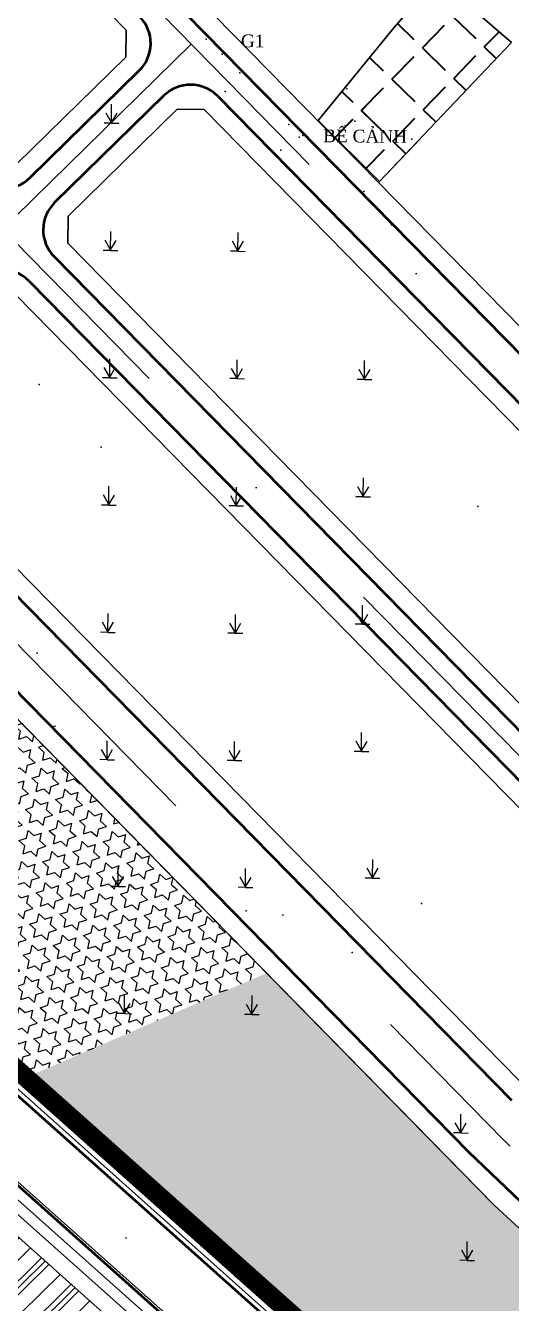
# Model space of a CAD drawing. Extents: x 577299 to 581055, y 2342699 to 2346415.
# Drawn here: x 579726.4 to 579802.6, y 2344510.1 to 2344710.9 of the extents above; entities that cross this region are included whole.
import ezdxf
from ezdxf.enums import TextEntityAlignment as Align

# ---------------------------------------------------------------- set-up
doc = ezdxf.new("R2010")
doc.units = 0
doc.header["$LTSCALE"] = 10
doc.header["$MEASUREMENT"] = 0
for name, pattern in [('ACAD_ISO10W100', [18, 12, -3, 0, -3]), ('CENTER', [2, 1.25, -0.25, 0.25, -0.25]), ('DUONGDUT', [0.1875, 0.125, -0.0625])]:
    doc.linetypes.add(name, pattern=pattern)
for name, color, linetype, lineweight in [('1-hchua', 200, 'Continuous', 40), ('bo-chua', 200, 'Continuous', 35), ('r-g-t-ke', 7, 'Continuous', 20), ('whe', 142, 'Continuous', 35), ('wlong-duong', 40, 'Continuous', 53)]:
    doc.layers.add(name, color=color, linetype=linetype, lineweight=lineweight)
for name, color, linetype in [('BoCo', 103, 'Continuous'), ('CAY', 8, 'Continuous'), ('CAY-NN', 3, 'Continuous'), ('cayxanh', 74, 'Continuous'), ('CHU', 8, 'Continuous'), ('HTCN', 192, 'Continuous'), ('HTRanhTN', 147, 'Continuous'), ('Lopduong', 7, 'Continuous'), ('POINT', 8, 'Continuous'), ('Tim dg', 6, 'CENTER')]:
    doc.layers.add(name, color=color, linetype=linetype)
doc.styles.add('1', font='VHTIME.TTF', dxfattribs={"height": 2})
doc.linetypes.add('BOCAP_XAY', pattern='A,0.75,[147,LTTLL.SHX,S=0.1,R=0,X=0,Y=0],0.75', length=1.5)
pattern_1 = [(318.2146699745364, (579255.8355675586, 2345385.64402831), (1.442671834009721, 1.614372318174636), [1.25, -1.25]), (18.21466997453639, (579255.8355675586, 2345385.64402831), (-0.6767515217007483, 2.056576616664023), [1.25, -1.25]), (78.2146699745364, (579257.0229326254, 2345386.034750987), (-2.11942335571047, 0.4422042984893877), [1.25, -1.25])]

msp = doc.modelspace()

# ---------------------------------------------------------------- hatches: boundary and pattern name
at = {"layer": '1-hchua', "extrusion": (-8.808610510276458e-05, -0.0001148996954278031, 0.9999999895194491)}
h = msp.add_hatch(dxfattribs=at)
h.set_pattern_fill('ANGLE', color=256, scale=24.99999999999995, angle=-44.22234550019814, style=0)
h.set_pattern_definition([(315.7776544998018, (578496.9128797087, 2347106.174754515), (4.794931946705531, 4.926890766646112), [4.999999999999989, -1.874999999999996]), (45.77765449980187, (578496.9128797087, 2347106.174754515), (-4.926890766646101, 4.794931946705527), [4.999999999999997, -1.875])])
h.paths.add_polyline_path([(579790.9638436433, 2344718.384961566), (579802.6610358437, 2344708.218405137), (579781.9647488962, 2344686.375214171), (579772.3296367615, 2344695.965217164), (579784.1965534431, 2344710.536833328)])
h = msp.add_hatch(dxfattribs=at)
h.set_pattern_fill('ANGLE', color=256, scale=24.99999999999995, angle=-44.22234550019814, style=0)
h.set_pattern_definition([(315.7776544998018, (578496.9152516932, 2347106.174718736), (4.794931946705531, 4.926890766646112), [4.999999999999989, -1.874999999999996]), (45.77765449980187, (578496.9152516932, 2347106.174718736), (-4.926890766646101, 4.794931946705527), [4.999999999999997, -1.875])])
h.paths.add_polyline_path([(579778.1702081617, 2344703.134019195), (579772.3320087448, 2344695.965181386), (579781.9671208803, 2344686.375178393), (579788.4067406608, 2344693.171655702)])
at = {"layer": 'cayxanh'}
h = msp.add_hatch(dxfattribs=at)
h.set_pattern_fill('STARS', color=256, scale=9.999999999999998, angle=-0.4177585534135331, style=0)
h.set_pattern_definition(pattern_1)
h.paths.add_polyline_path([(579764.1773360809, 2344562.018686933), (579697.4000588874, 2344630.118797464), (579692.0800901139, 2344629.867973828), (579669.3665852598, 2344601.858499086), (579669.83228973, 2344596.089118018), (579726.4207810331, 2344545.615987319)])
h = msp.add_hatch(dxfattribs=at)
h.set_pattern_fill('STARS', color=256, scale=9.999999999999998, angle=-0.4177585534135331, style=0)
h.set_pattern_definition(pattern_1)
h.paths.add_polyline_path([(579845.7650079536, 2344483.363656142), (579799.9015189339, 2344525.586821139), (579792.6301589697, 2344533.002224072), (579764.1773360809, 2344562.018686933), (579726.4207810331, 2344545.615987319), (579802.7943482241, 2344477.495898763)])
at = {"layer": 'HTCN'}
h = msp.add_hatch(dxfattribs=at)
h.set_pattern_fill('PLASTI', color=256, scale=24.99999999999999, angle=44.58224144658646, style=0)
h.set_pattern_definition([(44.58224144658647, (-17089.49387132749, 4285.578996322351), (-4.387077063733642, 4.451522754840438), []), (44.58224144658647, (-17090.04225596041, 4286.135436666897), (-4.387077063733642, 4.451522754840438), []), (44.58224144658647, (-17090.59064059355, 4286.691877011443), (-4.387077063733642, 4.451522754840438), []), (44.58224144658647, (-17092.2357944923, 4288.361198044266), (-4.387077063733642, 4.451522754840438), [])])
h.paths.add_polyline_path([(579971.0916304281, 2344285.176692115), (579743.2351979634, 2344029.745619174), (579726.293900877, 2344028.780828527), (579418.910371006, 2344303.099423048), (579417.9575621553, 2344320.033458531), (579646.0812690612, 2344575.06410549), (579663.0369706147, 2344576.020492708), (579970.1244171117, 2344302.119131026)])

# ---------------------------------------------------------------- linework, layer by layer
at = {"layer": 'bo-chua', "extrusion": (-8.808610510276466e-05, -0.0001148996954278032, 0.999999989519449), "elevation": 1.012935231940958}
msp.add_lwpolyline([(579790.9638436434, 2344718.384961567), (579802.6610358435, 2344708.218405137), (579781.9647488962, 2344686.375214171), (579772.3296367615, 2344695.965217165), (579784.196553443, 2344710.536833328)], close=True, dxfattribs=at)
at = {"layer": 'bo-chua', "extrusion": (-8.808610510276466e-05, -0.0001148996954278032, 0.999999989519449), "elevation": 1.012935231940844}
msp.add_lwpolyline([(579788.4067406608, 2344693.171655703), (579781.9671208798, 2344686.375178394), (579772.3320087455, 2344695.965181388), (579778.170208162, 2344703.134019198)], dxfattribs=at)
at = {"layer": 'BoCo', "elevation": 2.102673e-10}
msp.add_lwpolyline([(579697.4000588872, 2344630.118797463), (579792.6301589694, 2344533.002224072), (579799.9015189342, 2344525.586821138), (579806.5552375079, 2344519.461228358), (579816.00622907, 2344510.760390619), (579892.2947230663, 2344440.527152483), (579965.6452939166, 2344372.998729962), (579976.3001935864, 2344363.18955522), (579978.7441183517, 2344360.93961521), (579978.7441183517, 2344360.93961521, 0.119323930724391), (580119.1513145531, 2344285.729134104), (580242.294787158, 2344255.667053453, 0.0488585998818063), (580416.0057005538, 2344230.86847416), (580433.1767811319, 2344230.109704345), (580796.6596107611, 2344214.047826487)], format="xyb", dxfattribs=at)
msp.add_lwpolyline([(580444.3344636154, 2344185.975620219), (580403.2327857469, 2344185.969877344), (580398.4382860432, 2344186.028109966), (580387.3595295679, 2344186.610015795), (580372.0458829661, 2344188.453341822), (580360.1926420352, 2344190.542682816), (580293.1162882834, 2344202.554604202), (580188.1975166025, 2344220.572625743), (580125.4167240032, 2344230.343634724), (580085.058576081, 2344242.081143965), (580051.7723296382, 2344259.069532086), (580022.0981624369, 2344281.608704805), (579982.479994538, 2344317.228379655), (579932.9771824698, 2344361.381560734), (579669.8322897302, 2344596.089118018)], dxfattribs=at)
at = {"layer": 'CAY', "extrusion": (0.002985593538664525, 0.01006426586085886, 0.9999448968737746)}
for p, q in [((579739.8431572444, 2344695.634248746), (579739.8630580797, 2344698.51403353)), ((579739.8431572444, 2344695.634248746), (579738.9895224995, 2344697.136624751)), ((579739.8431572444, 2344695.634248746), (579740.717473543, 2344697.124632879)), ((579739.8425509175, 2344695.546509197), (579738.6905835555, 2344695.554503777)), ((579739.8425509175, 2344695.546509197), (579740.9945182793, 2344695.538514616)), ((579739.704956999, 2344675.635743296), (579739.7248578344, 2344678.51552808)), ((579759.7043903708, 2344675.49694849), (579759.7242912059, 2344678.376733274)), ((579739.704956999, 2344675.635743296), (579738.8513222546, 2344677.138119301)), ((579739.704956999, 2344675.635743296), (579740.5792732979, 2344677.126127429)), ((579759.7043903708, 2344675.49694849), (579758.8507556263, 2344676.999324494)), ((579759.7043903708, 2344675.49694849), (579760.5787066692, 2344676.987332623)), ((579739.7043506722, 2344675.548003747), (579738.5523833102, 2344675.555998327)), ((579739.7043506722, 2344675.548003747), (579740.8563180342, 2344675.540009166)), ((579759.7037840439, 2344675.409208941), (579758.5518166816, 2344675.417203522)), ((579759.7037840439, 2344675.409208941), (579760.8557514059, 2344675.401214361)), ((579739.5667567535, 2344655.637237847), (579739.5866575888, 2344658.51702263)), ((579759.5661901254, 2344655.49844304), (579759.5860909605, 2344658.378227824)), ((579779.5656234971, 2344655.359648234), (579779.5855243322, 2344658.239433018)), ((579739.5667567535, 2344655.637237847), (579738.7131220088, 2344657.139613851)), ((579739.5667567535, 2344655.637237847), (579740.4410730526, 2344657.12762198)), ((579759.5661901254, 2344655.49844304), (579758.712555381, 2344657.000819045)), ((579759.5661901254, 2344655.49844304), (579760.4405064245, 2344656.988827174)), ((579779.5656234971, 2344655.359648234), (579778.7119887527, 2344656.862024239)), ((579779.5656234971, 2344655.359648234), (579780.4399397958, 2344656.850032367)), ((579739.5661504269, 2344655.549498297), (579738.4141830648, 2344655.557492879)), ((579739.5661504269, 2344655.549498297), (579740.7181177896, 2344655.541503717)), ((579759.5655837986, 2344655.410703491), (579758.4136164365, 2344655.418698072)), ((579759.5655837986, 2344655.410703491), (579760.7175511611, 2344655.402708911)), ((579779.5650171703, 2344655.271908685), (579778.4130498082, 2344655.279903266)), ((579779.5650171703, 2344655.271908685), (579780.7169845323, 2344655.263914104)), ((579739.4285565082, 2344635.638732397), (579739.448457344, 2344638.518517181)), ((579759.4279898799, 2344635.49993759), (579759.4478907154, 2344638.379722375)), ((579779.3764729698, 2344636.932609652), (579778.5228382251, 2344638.434985657)), ((579779.3764729698, 2344636.932609652), (579779.3963738051, 2344639.812394436)), ((579779.3764729698, 2344636.932609652), (579780.2507892691, 2344638.422993785)), ((579739.4285565082, 2344635.638732397), (579738.5749217642, 2344637.141108401)), ((579739.4285565082, 2344635.638732397), (579740.3028728075, 2344637.12911653)), ((579759.4279898799, 2344635.49993759), (579758.5743551357, 2344637.002313595)), ((579759.4279898799, 2344635.49993759), (579760.302306179, 2344636.990321724)), ((579779.3758666434, 2344636.844870103), (579778.2238992811, 2344636.852864684)), ((579779.3758666434, 2344636.844870103), (579780.5278340054, 2344636.836875523)), ((579739.4279501818, 2344635.550992848), (579738.2759828195, 2344635.558987429)), ((579739.4279501818, 2344635.550992848), (579740.579917544, 2344635.542998267)), ((579759.4273835532, 2344635.412198041), (579758.2754161912, 2344635.420192622)), ((579759.4273835532, 2344635.412198041), (579760.579350916, 2344635.404203461)), ((579739.2903562635, 2344615.640226946), (579739.3102570989, 2344618.520011731)), ((579759.2897896352, 2344615.501432141), (579759.3096904701, 2344618.381216925)), ((579779.2382727247, 2344616.934104203), (579778.3846379805, 2344618.436480207)), ((579779.2382727247, 2344616.934104203), (579779.2581735598, 2344619.813888986)), ((579779.2382727247, 2344616.934104203), (579780.1125890233, 2344618.424488335)), ((579739.2903562635, 2344615.640226946), (579738.4367215189, 2344617.142602952)), ((579739.2903562635, 2344615.640226946), (579740.1646725619, 2344617.13061108)), ((579759.2897896352, 2344615.501432141), (579758.4361548903, 2344617.003808145)), ((579759.2897896352, 2344615.501432141), (579760.1641059336, 2344616.991816274)), ((579779.237666398, 2344616.846364653), (579778.0856990356, 2344616.854359234)), ((579779.237666398, 2344616.846364653), (579780.3896337599, 2344616.838370073)), ((579739.2897499364, 2344615.552487398), (579738.1377825739, 2344615.560481979)), ((579739.2897499364, 2344615.552487398), (579740.4417172987, 2344615.544492818)), ((579759.2891833084, 2344615.413692592), (579758.1372159456, 2344615.421687172)), ((579759.2891833084, 2344615.413692592), (579760.4411506699, 2344615.40569801)), ((579739.1521560182, 2344595.641721498), (579739.1720568528, 2344598.521506281)), ((579759.1515893894, 2344595.502926692), (579759.1714902245, 2344598.382711475)), ((579779.1000724791, 2344596.935598753), (579778.2464377347, 2344598.437974757)), ((579779.1000724791, 2344596.935598753), (579779.1199733142, 2344599.815383536)), ((579779.1000724791, 2344596.935598753), (579779.9743887782, 2344598.425982886)), ((579739.1521560182, 2344595.641721498), (579738.2985212735, 2344597.144097502)), ((579739.1521560182, 2344595.641721498), (579740.0264723168, 2344597.13210563)), ((579759.1515893894, 2344595.502926692), (579758.2979546452, 2344597.005302696)), ((579759.1515893894, 2344595.502926692), (579760.0259056883, 2344596.993310824)), ((579779.0994661525, 2344596.847859204), (579777.9474987902, 2344596.855853785)), ((579779.0994661525, 2344596.847859204), (579780.251433515, 2344596.839864623)), ((579739.1515496913, 2344595.553981949), (579737.9995823291, 2344595.561976529)), ((579739.1515496913, 2344595.553981949), (579740.3035170531, 2344595.545987368)), ((579759.150983063, 2344595.415187141), (579757.9990157005, 2344595.423181723)), ((579759.150983063, 2344595.415187141), (579760.3029504251, 2344595.407192561)), ((579740.8847375868, 2344575.71786653), (579740.9046384224, 2344578.597651313)), ((579760.8841709588, 2344575.579071723), (579760.9040717934, 2344578.458856507)), ((579740.8847375868, 2344575.71786653), (579740.0311028431, 2344577.220242535)), ((579740.8847375868, 2344575.71786653), (579741.7590538857, 2344577.208250663)), ((579760.8841709588, 2344575.579071723), (579760.0305362146, 2344577.081447727)), ((579760.8841709588, 2344575.579071723), (579761.7584872574, 2344577.069455856)), ((579740.8841312609, 2344575.630126981), (579739.7321638982, 2344575.638121561)), ((579740.8841312609, 2344575.630126981), (579742.0360986227, 2344575.6221324)), ((579760.8835646324, 2344575.491332175), (579759.7315972699, 2344575.499326755)), ((579760.8835646324, 2344575.491332175), (579762.0355319942, 2344575.483337594)), ((579794.6701405053, 2344536.996020896), (579794.6900413404, 2344539.875805679)), ((579794.6701405053, 2344536.996020896), (579793.8165057611, 2344538.4983969)), ((579794.6701405053, 2344536.996020896), (579795.5444568042, 2344538.486405029)), ((579794.6695341787, 2344536.908281346), (579793.5175668164, 2344536.916275927)), ((579794.6695341787, 2344536.908281346), (579795.8215015405, 2344536.900286766)), ((579795.683907622, 2344516.989520865), (579795.7038084574, 2344519.869305649)), ((579795.683907622, 2344516.989520865), (579794.830272878, 2344518.491896869)), ((579795.683907622, 2344516.989520865), (579796.5582239206, 2344518.479904998)), ((579795.6833012956, 2344516.901781316), (579794.5313339329, 2344516.909775896)), ((579795.6833012956, 2344516.901781316), (579796.8352686577, 2344516.893786736))]:
    msp.add_line(p, q, dxfattribs=at)
at = {"layer": 'CAY-NN', "ltscale": 0.5, "extrusion": (0.002985593538664525, 0.01006426586085886, 0.9999448968737746)}
for p, q in [((579780.8326540487, 2344577.011743785), (579780.8525548838, 2344579.891528569)), ((579780.8351416357, 2344577.011858801), (579780.8550398836, 2344579.891640209)), ((579780.8326540487, 2344577.011743785), (579779.979019304, 2344578.51411979)), ((579780.8351416357, 2344577.011858801), (579779.9815057756, 2344578.514233349)), ((579780.8326540487, 2344577.011743785), (579781.7069703476, 2344578.502127918)), ((579780.8351416357, 2344577.011858801), (579781.7094563616, 2344578.502240882)), ((579780.8320477218, 2344576.924004236), (579779.6800803596, 2344576.931998817)), ((579780.8345353883, 2344576.924119354), (579779.6825683306, 2344576.932114333)), ((579780.8320477218, 2344576.924004236), (579781.9840150836, 2344576.916009655)), ((579780.8345353883, 2344576.924119354), (579781.9865024455, 2344576.916124375)), ((579741.8870088591, 2344555.743977774), (579741.9069096942, 2344558.623762558)), ((579741.8895260617, 2344555.74413142), (579741.9094243099, 2344558.623912828)), ((579761.8864422305, 2344555.605182967), (579761.9063430659, 2344558.484967752)), ((579761.888954143, 2344555.605329713), (579761.90885239, 2344558.485111121)), ((579741.8870088591, 2344555.743977774), (579741.0333741144, 2344557.246353779)), ((579741.8895260617, 2344555.74413142), (579741.0358902011, 2344557.246505969)), ((579741.8870088591, 2344555.743977774), (579742.7613251577, 2344557.234361907)), ((579741.8895260617, 2344555.74413142), (579742.7638407878, 2344557.234513501)), ((579761.8864422305, 2344555.605182967), (579761.0328074859, 2344557.107558972)), ((579761.888954143, 2344555.605329713), (579761.035318282, 2344557.107704261)), ((579761.8864422305, 2344555.605182967), (579762.7607585294, 2344557.095567101)), ((579761.888954143, 2344555.605329713), (579762.7632688684, 2344557.095711793)), ((579741.8864025322, 2344555.656238225), (579740.73443517, 2344555.664232806)), ((579741.8889198136, 2344555.656391974), (579740.7369527565, 2344555.664386952)), ((579741.8864025322, 2344555.656238225), (579743.0383698945, 2344555.648243644)), ((579741.8889198136, 2344555.656391974), (579743.0408868715, 2344555.648396995)), ((579761.8858359035, 2344555.517443418), (579760.7338685419, 2344555.525438)), ((579761.8883478944, 2344555.517590267), (579760.7363808379, 2344555.525585245)), ((579761.8858359035, 2344555.517443418), (579763.037803266, 2344555.509448837)), ((579761.8883478944, 2344555.517590267), (579763.0403149524, 2344555.509595288))]:
    msp.add_line(p, q, dxfattribs=at)
at = {"layer": 'HTRanhTN', "linetype": 'BOCAP_XAY', "ltscale": 0.5}
for points in [[(579976.5419993554, 2344302.135824821), (579652.2239008986, 2344591.408634903)], [(579652.3373025442, 2344589.046291745), (579975.3499980867, 2344300.768479592)]]:
    msp.add_lwpolyline(points, dxfattribs=at)
at = {"layer": 'Lopduong'}
for points in [[(579752.8858450623, 2344016.076226557), (580002.0335258993, 2344296.02765872), (579979.8809578051, 2344315.939509484), (579655.6762836715, 2344605.876454891), (579511.267188753, 2344769.738288989), (579330.4829790373, 2344974.909858845), (579334.3686187621, 2344982.345390698)], [(579735.0750285189, 2344013.029119886), (579736.0566845036, 2344012.77006868), (579737.5373385292, 2344013.051445042), (579739.0098870071, 2344013.972923192), (579740.5558989972, 2344015.378745345), (579979.2047990824, 2344283.023340519), (579980.7546766419, 2344285.826186314), (579982.1314510633, 2344289.921681056), (579982.3335232476, 2344296.118082902), (579981.3216752145, 2344298.962521784), (579977.1627266323, 2344304.308048859), (579655.3549377327, 2344591.506804868), (579653.434703764, 2344592.467529337), (579651.0481142562, 2344592.414505557), (579648.4657026292, 2344591.187235339), (579403.0564903577, 2344314.418510009), (579402.1897887478, 2344311.957387232), (579403.0499716983, 2344309.584365047), (579735.0750285189, 2344013.029119886)]]:
    msp.add_lwpolyline(points, dxfattribs=at)
at = {"layer": 'POINT', "extrusion": (0.002985593538664527, 0.01006426586085886, 0.9999448968737746)}
for p in [(579754.7231973675, 2344708.761803708, 6.075425839776707), (579757.2057567481, 2344706.375638328, 6.092029844253099), (579760.0046931268, 2344703.464291311, 6.112975082417003), (579757.6932767576, 2344700.516411748, 6.149546291025225), (579776.7764399601, 2344700.919961449, 6.088506927329099), (579767.6935924306, 2344695.324147343, 6.171946976908552), (579767.6935924306, 2344695.324147343, 6.171946976908552), (579767.6935924306, 2344695.324147343, 6.171946976908552), (579778.0290766321, 2344695.843825965, 6.135857249591887), (579769.3200230733, 2344693.355912412, 6.186900779724291), (579769.8868589485, 2344693.619971431, 6.182550638305778), (579786.9761960744, 2344693.041384825, 6.13734938251168), (579766.4579382355, 2344691.325829983, 6.215878687771586), (579779.4662406971, 2344684.82072493, 6.242511758268685), (579783.8330733296, 2344679.574559032, 6.282275170412796), (579783.8330733296, 2344679.574559032, 6.282275170412796), (579728.4913743152, 2344654.514030922, 6.699741810626231), (579738.201033917, 2344644.626554665, 6.770266789547927), (579797.3842896679, 2344635.314018423, 6.687288911829179), (579728.1993677274, 2344612.258712723, 7.125905862986381), (579788.5383187525, 2344572.945758843, 7.341426176134357), (579760.9953598464, 2344571.819386563, 7.434999522554686), (579777.6086062419, 2344565.2784024, 7.451230219425677)]:
    msp.add_point(p, dxfattribs=at)
at = {"layer": 'r-g-t-ke', "linetype": 'DUONGDUT', "ltscale": 30, "const_width": 2.999999999999999}
msp.add_lwpolyline([(580582.1940468762, 2344185.97726137), (580403.2327857472, 2344185.969877344), (580368.5005693422, 2344189.054913071), (580293.1162882834, 2344202.554604202), (580217.3460994912, 2344216.113333379), (580188.1975166025, 2344220.572625743), (580155.0322265951, 2344225.692279352), (580109.0815529092, 2344234.044896961), (580080.6233891479, 2344243.927304663), (580051.7723296387, 2344259.069532085), (580023.6999915102, 2344280.158482754), (580001.0169058507, 2344300.694700704), (580001.0169058507, 2344300.694700704), (580001.0169058507, 2344300.694700704), (580001.0169058507, 2344300.694700704), (580001.0169058503, 2344300.694700704), (580001.0169058503, 2344300.694700704), (580001.0169058503, 2344300.694700704), (579669.83228973, 2344596.089118017)], dxfattribs=at)
at = {"layer": 'Tim dg', "linetype": 'ACAD_ISO10W100', "ltscale": 0.8, "extrusion": (-0.003349930690300252, 0.003246025870344563, 0.9999891205810287)}
for p, q in [((579602.7986120221, 2344860.496429876), (579865.1619643306, 2344592.935755931)), ((579577.6522878702, 2344826.86686815), (579837.0169832129, 2344562.364253465)), ((579581.8537090728, 2344759.739920453), (579801.3930601827, 2344535.849186519)), ((579691.3304697985, 2344648.092013456), (579752.3780785219, 2344707.953849089)), ((579892.150176178, 2344451.724527537), (579802.4255183181, 2344534.845615194))]:
    msp.add_line(p, q, dxfattribs=at)
at = {"layer": 'Tim dg', "linetype": 'ACAD_ISO10W100', "ltscale": 0.8}
msp.add_line((579652.588989273, 2344600.317417364), (579995.5378239658, 2344294.55308843), dxfattribs=at)
at = {"layer": 'Tim dg'}
msp.add_line((579730.3957923411, 2344600.754299948), (579731.1140100842, 2344600.861053641), dxfattribs=at)
at = {"layer": 'Tim dg', "linetype": 'ACAD_ISO10W100', "ltscale": 0.8}
msp.add_arc((579822.8133976343, 2344556.853213359), 29.99999999999999, 224.4377741204806, 227.1879206672577, dxfattribs=at)
at = {"layer": 'whe', "extrusion": (-0.003349930690300252, 0.003246025870344563, 0.9999891205810287)}
for p, q in [((579646.246980597, 2344824.400031238), (579816.6133646069, 2344650.658751741)), ((579646.246980597, 2344824.400031238), (579816.6133646069, 2344650.658751741)), ((579656.6330184436, 2344797.382917478), (579742.1463963718, 2344710.175550946)), ((579656.6330184436, 2344797.382917478), (579742.1463963718, 2344710.175550946)), ((579742.1463963718, 2344710.175550946), (579742.1047662862, 2344705.933136408)), ((579742.1463963718, 2344710.175550946), (579742.1047662862, 2344705.933136408)), ((579724.968595416, 2344689.129814124), (579742.1047662862, 2344705.933136408)), ((579724.968595416, 2344689.129814124), (579742.1047662862, 2344705.933136408)), ((579733.0200952964, 2344680.918816989), (579750.1562661661, 2344697.722139272)), ((579733.0200952964, 2344680.918816989), (579750.1562661661, 2344697.722139272)), ((579750.1562661661, 2344697.722139272), (579754.3986787985, 2344697.680555305)), ((579750.1562661661, 2344697.722139272), (579754.3986787985, 2344697.680555305)), ((579754.3986787985, 2344697.680555305), (579852.3267700109, 2344597.812544576)), ((579754.3986787985, 2344697.680555305), (579852.3267700109, 2344597.812544576)), ((579733.0200952964, 2344680.918816989), (579732.9784652111, 2344676.676402451)), ((579733.0200952964, 2344680.918816989), (579732.9784652111, 2344676.676402451)), ((579732.9784652111, 2344676.676402451), (579831.981000528, 2344575.712663276)), ((579732.9784652111, 2344676.676402451), (579831.981000528, 2344575.712663276)), ((579724.7673833361, 2344668.624810524), (579824.1817888925, 2344567.24104211)), ((579724.7673833361, 2344668.624810524), (579824.1817888925, 2344567.24104211)), ((579703.3471697492, 2344647.620657671), (579803.8360194098, 2344545.141160811)), ((579703.3471697492, 2344647.620657671), (579803.8360194098, 2344545.141160811)), ((579697.4000588872, 2344630.118797463), (579799.9015189337, 2344525.586821138)), ((579886.6370173821, 2344445.735781884), (579799.9015189337, 2344525.586821138))]:
    msp.add_line(p, q, dxfattribs=at)
at = {"layer": 'whe'}
for p, q in [((579669.83228973, 2344596.089118017), (580001.0169058514, 2344300.694700705)), ((579663.0369706147, 2344576.020492708), (579970.1244171117, 2344302.119131026))]:
    msp.add_line(p, q, dxfattribs=at)
at = {"layer": 'wlong-duong', "extrusion": (-0.003349930690300252, 0.003246025870344563, 0.9999891205810287)}
for p, q in [((579644.2497691126, 2344822.151937448), (579815.0923698796, 2344647.925007514)), ((579644.2497691126, 2344822.151937448), (579815.0923698796, 2344647.925007514)), ((579727.0689866892, 2344686.987814871), (579744.2051575589, 2344703.791137155)), ((579727.0689866892, 2344686.987814871), (579744.2051575589, 2344703.791137155)), ((579730.9197040233, 2344683.060816242), (579748.0558748934, 2344699.864138525)), ((579730.9197040233, 2344683.060816242), (579748.0558748934, 2344699.864138525)), ((579756.5407001569, 2344699.78097059), (579855.6250582493, 2344598.73378776)), ((579756.5407001569, 2344699.78097059), (579855.6250582493, 2344598.73378776)), ((579730.8364438522, 2344674.575987166), (579830.7803572277, 2344572.652221578)), ((579730.8364438522, 2344674.575987166), (579830.7803572277, 2344572.652221578)), ((579726.9094046946, 2344670.725225809), (579827.480077131, 2344568.162285295)), ((579726.9094046946, 2344670.725225809), (579827.480077131, 2344568.162285295)), ((579701.20514839, 2344645.520242385), (579802.6353761093, 2344542.080719113)), ((579701.20514839, 2344645.520242385), (579802.6353761093, 2344542.080719113)), ((579699.3359267889, 2344632.429450029), (579795.9441344317, 2344533.907469278))]:
    msp.add_line(p, q, dxfattribs=at)
at = {"layer": 'wlong-duong'}
for p, q in [((579666.8810936084, 2344594.701449181), (579999.0197714767, 2344298.456072912)), ((579667.0180065203, 2344580.509551098), (579974.1176402969, 2344306.597319183))]:
    msp.add_line(p, q, dxfattribs=at)
at = {"layer": 'wlong-duong', "extrusion": (-8.808610510276466e-05, -0.0001148996954278032, 0.999999989519449)}
msp.add_line((579795.9441344317, 2344533.907469278), (579811.9729278688, 2344518.551299245), dxfattribs=at)
msp.add_line((579795.9441344317, 2344533.907469278), (579811.9729278688, 2344518.551299245), dxfattribs=at)
at = {"layer": 'wlong-duong', "extrusion": (-0.003349930690300252, 0.003246025870344563, 0.9999891205810287)}
for centre, start, end in [((579736.828345224, 2344701.951925284, 5691.863027657645), 314.4384071681991, 44.43840718180467), ((579736.8283452245, 2344701.951925285, 5691.863027657645), 314.4384071681991, 44.43840719590731), ((579749.080832272, 2344689.456863812, 5691.863027657645), 44.43840718180467, 134.4384071681991), ((579749.080832272, 2344689.456863813, 5691.863027657647), 44.43840719590731, 134.4384071681991), ((579719.6922609209, 2344685.148514472, 5691.863027657649), 224.4384071818047, 314.4384071681991), ((579719.6922609211, 2344685.148514474, 5691.863027657648), 224.4384071959073, 314.4384071681991), ((579731.9447479694, 2344672.653453001, 5691.863027657647), 134.4384071681991, 224.4384071818047), ((579731.9447479694, 2344672.653453003, 5691.863027657648), 134.4384071681991, 224.4384071959073), ((579719.4496864991, 2344660.400965954, 5691.863027657648), 44.43840718180467, 134.4384071681991), ((579719.4496864993, 2344660.400965955, 5691.863027657651), 44.43840719590731, 134.4384071681991)]:
    msp.add_arc(centre, 5.999999999999997, start, end, dxfattribs=at)

# ---------------------------------------------------------------- texts
at = {"layer": 'CHU', "extrusion": (0.002985593538664527, 0.01006426586085886, 0.9999448968737746), "style": '1'}
for s, p in [('g1', (579759.4053798203, 2344571.238795932, 25334.75939173089)), ('bÓ c¶nh', (579777.0582919203, 2344556.27270723, 25334.7593917309))]:
    msp.add_text(s, height=2, rotation=359.6023588407253, dxfattribs=at).set_placement(p, align=Align.CENTER)

doc.saveas('drawing.dxf')
